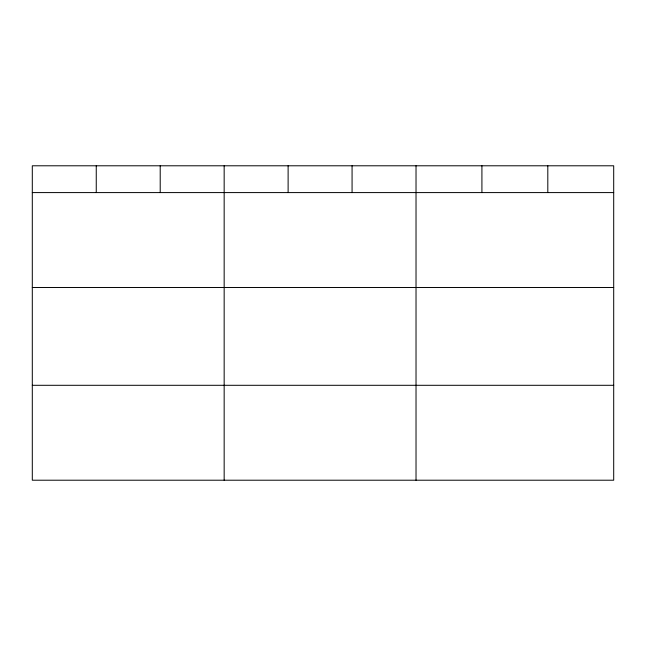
<?xml version="1.0" encoding="UTF-8"?>
<svg xmlns="http://www.w3.org/2000/svg" width="646" height="646" viewBox="0 0 646 646"><rect width="100%" height="100%" fill="white"/><g stroke="black" fill="none" stroke-linecap="round" stroke-linejoin="round"><path stroke-width="0.97" d="M613.7 192.589L613.7 480.212L32.3 480.212L32.3 165.788L613.7 165.788L613.7 192.589L32.3 192.589M32.3 287.502L613.7 287.502M32.3 385.299L613.7 385.299M547.808 165.788L547.808 192.589M481.916 165.788L481.916 192.589M416.024 165.788L416.024 480.212M352.07 165.788L352.07 192.589M288.116 165.788L288.116 192.589M224.162 165.788L224.162 480.212M160.208 165.788L160.208 192.589M96.254 165.788L96.254 192.589"/></g></svg>
